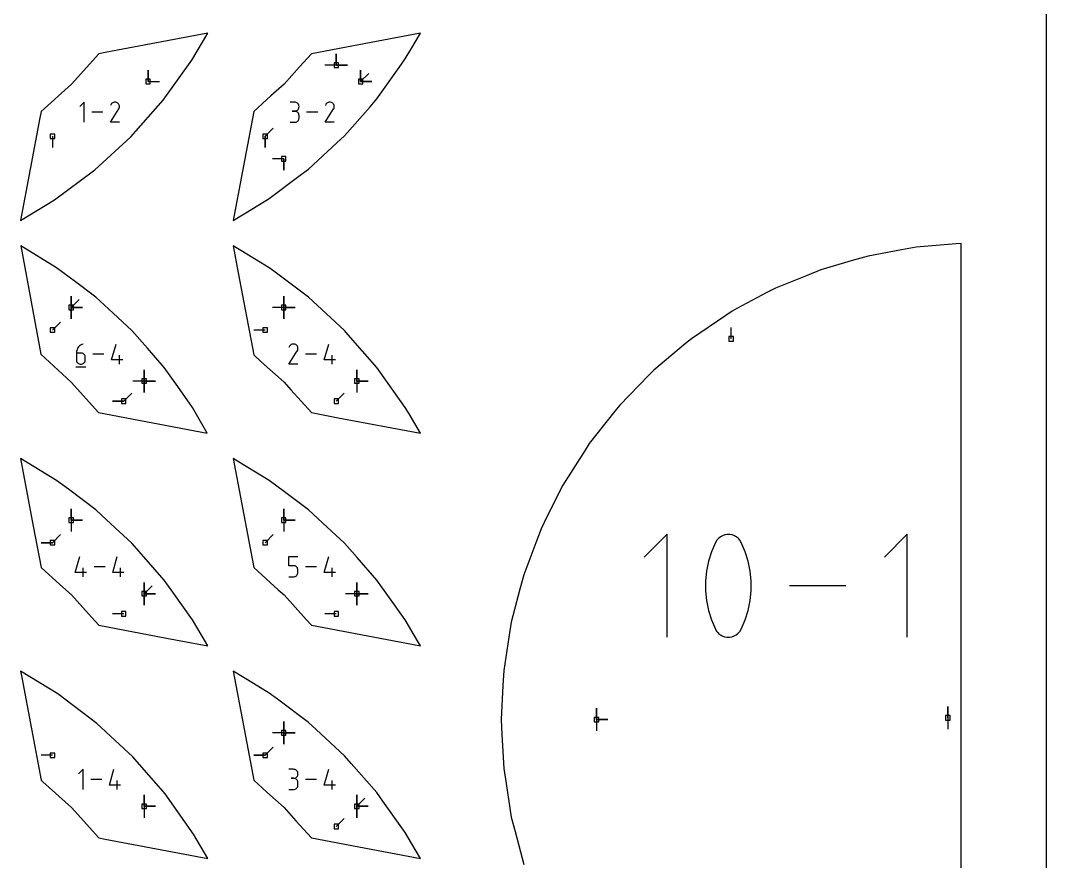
# Model space of a CAD drawing. Extents: x 0 to 800, y 0 to 1000.
# Drawn here: x 670.7 to 800, y 521.8 to 627.7 of the extents above; entities that cross this region are included whole.
import ezdxf

# ---------------------------------------------------------------- set-up
doc = ezdxf.new("R2010")
doc.units = 0
doc.header["$MEASUREMENT"] = 0
for name, color, linetype in [('annotation', 7, 'Continuous'), ('boundary', 7, 'Continuous'), ('frame', 7, 'Continuous'), ('hole', 7, 'Continuous')]:
    doc.layers.add(name, color=color, linetype=linetype)

msp = doc.modelspace()

# ---------------------------------------------------------------- linework, layer by layer
at = {"layer": 'annotation', "color": 1}
for p, q in [((710.519404, 622.123912), (710.519404, 623.552662)), ((710.519404, 622.123912), (710.519404, 623.552662)), ((710.519404, 623.552662), (710.519404, 622.123912)), ((710.519404, 622.123912), (710.519404, 623.552662)), ((710.519404, 623.552662), (710.519404, 622.123912)), ((710.519404, 622.123912), (709.090654, 622.123912)), ((710.519404, 622.123912), (711.948154, 622.123912)), ((710.519404, 622.123912), (711.948154, 622.123912)), ((711.948154, 622.123912), (710.519404, 622.123912)), ((686.79973, 620.057335), (686.79973, 621.486084)), ((686.79973, 620.057335), (686.79973, 621.486084)), ((686.79973, 621.486084), (686.79973, 620.057335)), ((713.588508, 620.057335), (713.588508, 621.486085)), ((713.588508, 620.057335), (713.588508, 621.486085)), ((713.588508, 621.486085), (713.588508, 620.057335)), ((713.588508, 620.057335), (713.588508, 621.486085)), ((713.588508, 621.486085), (713.588508, 620.057335)), ((713.588508, 620.057335), (714.598786, 621.067613)), ((686.79973, 620.057335), (688.22848, 620.057334)), ((713.588508, 620.057335), (715.017258, 620.057334)), ((713.588508, 620.057335), (715.017258, 620.057334)), ((715.017258, 620.057334), (713.588508, 620.057335)), ((678.757938, 617.465558), (678.190919, 616.89838)), ((678.757938, 614.915015), (678.757938, 617.465558)), ((682.141527, 617.181948), (682.06715, 617.039274)), ((682.20055, 617.265644), (682.141527, 617.181948)), ((682.271365, 617.335511), (682.20055, 617.265644)), ((682.351818, 617.390989), (682.271365, 617.335511)), ((682.439755, 617.431519), (682.351818, 617.390989)), ((682.533022, 617.456541), (682.439755, 617.431519)), ((682.629465, 617.465496), (682.533022, 617.456541)), ((682.726932, 617.457824), (682.629465, 617.465496)), ((682.823267, 617.432966), (682.726932, 617.457824)), ((682.916318, 617.390361), (682.823267, 617.432966)), ((682.999543, 617.331264), (682.916318, 617.390361)), ((682.916318, 617.390361), (682.916318, 617.390361)), ((683.069127, 617.260348), (682.999543, 617.331264)), ((683.124453, 617.179786), (683.069127, 617.260348)), ((683.113507, 616.601603), (683.114707, 616.603164)), ((683.114707, 616.603164), (683.115863, 616.604752)), ((683.115863, 616.604752), (683.116984, 616.60638)), ((683.116984, 616.60638), (683.118078, 616.60806)), ((683.118078, 616.60806), (683.119151, 616.609806)), ((683.119151, 616.609806), (683.120213, 616.61163)), ((683.120213, 616.61163), (683.121271, 616.613547)), ((683.121271, 616.613547), (683.122332, 616.61557)), ((683.122332, 616.61557), (683.165551, 616.708363)), ((683.122332, 616.61557), (683.122332, 616.61557)), ((683.164902, 617.091752), (683.124453, 617.179786)), ((683.189855, 616.998419), (683.164902, 617.091752)), ((683.165551, 616.708363), (683.190798, 616.804551)), ((683.198693, 616.901961), (683.189855, 616.998419)), ((683.190798, 616.804551), (683.198693, 616.901961)), ((705.263126, 617.462599), (704.696748, 617.462599)), ((705.364991, 617.453456), (705.263126, 617.462599)), ((705.460842, 617.427107), (705.364991, 617.453456)), ((705.549085, 617.385172), (705.460842, 617.427107)), ((705.628126, 617.329272), (705.549085, 617.385172)), ((705.696371, 617.261028), (705.628126, 617.329272)), ((705.752226, 617.182061), (705.696371, 617.261028)), ((705.696371, 616.531687), (705.752226, 616.610854)), ((705.794096, 617.09399), (705.752226, 617.182061)), ((705.752226, 616.610854), (705.794096, 616.699204)), ((705.820387, 616.998436), (705.794096, 617.09399)), ((705.794096, 616.699204), (705.820387, 616.795128)), ((705.829505, 616.89702), (705.820387, 616.998436)), ((705.820387, 616.795128), (705.829505, 616.89702)), ((705.829505, 616.89702), (705.829505, 616.89702)), ((709.213174, 617.181948), (709.138798, 617.039274)), ((709.272197, 617.265644), (709.213174, 617.181948)), ((709.343012, 617.335511), (709.272197, 617.265644)), ((709.423465, 617.390989), (709.343012, 617.335511)), ((709.511402, 617.431519), (709.423465, 617.390989)), ((709.604669, 617.456541), (709.511402, 617.431519)), ((709.701112, 617.465496), (709.604669, 617.456541)), ((709.798579, 617.457824), (709.701112, 617.465496)), ((709.894914, 617.432966), (709.798579, 617.457824)), ((709.987966, 617.390361), (709.894914, 617.432966)), ((710.07119, 617.331264), (709.987966, 617.390361)), ((709.987966, 617.390361), (709.987966, 617.390361)), ((710.140774, 617.260348), (710.07119, 617.331264)), ((710.1961, 617.179786), (710.140774, 617.260348)), ((710.185154, 616.601603), (710.186354, 616.603164)), ((710.186354, 616.603164), (710.187511, 616.604752)), ((710.187511, 616.604752), (710.188632, 616.60638)), ((710.188632, 616.60638), (710.189725, 616.60806)), ((710.189725, 616.60806), (710.190798, 616.609806)), ((710.190798, 616.609806), (710.19186, 616.61163)), ((710.19186, 616.61163), (710.192918, 616.613547)), ((710.192918, 616.613547), (710.19398, 616.61557)), ((710.19398, 616.61557), (710.237198, 616.708363)), ((710.19398, 616.61557), (710.19398, 616.61557)), ((710.236549, 617.091752), (710.1961, 617.179786)), ((710.261502, 616.998419), (710.236549, 617.091752)), ((710.237198, 616.708363), (710.262445, 616.804551)), ((710.27034, 616.901961), (710.261502, 616.998419)), ((710.262445, 616.804551), (710.27034, 616.901961)), ((681.109145, 616.190287), (679.714551, 616.190287)), ((682.065551, 614.914994), (683.112256, 616.600055)), ((683.112256, 616.600055), (683.113507, 616.601603)), ((683.112256, 616.600055), (683.112256, 616.600055)), ((705.263126, 616.329842), (704.979537, 616.329842)), ((704.979537, 616.329842), (705.263126, 616.329842)), ((705.263126, 616.329842), (705.364991, 616.338987)), ((705.364991, 616.320699), (705.263126, 616.329842)), ((705.263126, 616.329842), (705.263126, 616.329842)), ((705.364991, 616.338987), (705.460842, 616.365352)), ((705.460842, 616.294349), (705.364991, 616.320699)), ((705.460842, 616.365352), (705.549085, 616.407328)), ((705.549085, 616.252415), (705.460842, 616.294349)), ((705.549085, 616.407328), (705.628126, 616.463309)), ((705.628126, 616.196515), (705.549085, 616.252415)), ((705.628126, 616.463309), (705.696371, 616.531687)), ((705.696371, 616.128271), (705.628126, 616.196515)), ((705.752226, 616.049304), (705.696371, 616.128271)), ((705.794096, 615.961233), (705.752226, 616.049304)), ((705.820387, 615.865679), (705.794096, 615.961233)), ((705.794096, 615.28364), (705.820387, 615.379216)), ((705.829505, 615.764263), (705.820387, 615.865679)), ((705.820387, 615.379216), (705.829505, 615.480674)), ((705.829505, 615.480674), (705.829505, 615.764263)), ((705.829505, 615.764263), (705.829505, 615.764263)), ((708.180792, 616.190287), (706.786199, 616.190287)), ((709.137198, 614.914994), (710.183903, 616.600055)), ((710.183903, 616.600055), (710.185154, 616.601603)), ((710.183903, 616.600055), (710.183903, 616.600055)), ((683.198308, 614.914994), (682.065551, 614.914994)), ((701.550142, 613.154651), (702.560421, 614.164929)), ((704.696748, 614.915095), (705.263126, 614.915095)), ((705.263126, 614.915095), (705.364991, 614.924233)), ((705.263126, 614.915095), (705.263126, 614.915095)), ((705.364991, 614.924233), (705.460842, 614.950569)), ((705.460842, 614.950569), (705.549085, 614.992487)), ((705.549085, 614.992487), (705.628126, 615.048369)), ((705.628126, 615.048369), (705.696371, 615.1166)), ((705.696371, 615.1166), (705.752226, 615.195562)), ((705.752226, 615.195562), (705.794096, 615.28364)), ((710.269955, 614.914994), (709.137198, 614.914994)), ((674.761365, 613.154651), (674.761365, 611.725901)), ((701.550142, 613.154651), (701.550142, 611.725901)), ((701.550142, 613.154651), (701.550142, 611.725901)), ((701.550142, 611.725901), (701.550142, 613.154651)), ((703.896066, 610.315664), (702.467316, 610.315664)), ((703.896066, 610.315664), (703.896066, 608.886914)), ((703.896066, 610.315664), (703.896066, 608.886914)), ((703.896066, 608.886914), (703.896066, 610.315664)), ((677.107288, 591.58611), (677.107288, 593.01486)), ((677.107288, 591.58611), (677.107288, 593.01486)), ((677.107288, 593.01486), (677.107288, 591.58611)), ((677.107288, 591.58611), (677.107288, 593.01486)), ((677.107288, 593.01486), (677.107288, 591.58611)), ((677.107288, 591.58611), (677.107288, 593.01486)), ((677.107288, 593.01486), (677.107288, 591.58611)), ((677.107288, 591.58611), (678.117567, 592.596388)), ((703.896066, 591.58611), (703.896066, 593.01486)), ((703.896066, 591.58611), (703.896066, 593.01486)), ((703.896066, 593.01486), (703.896066, 591.58611)), ((703.896066, 591.58611), (703.896066, 593.01486)), ((703.896066, 593.01486), (703.896066, 591.58611)), ((703.896066, 591.58611), (703.896066, 593.01486)), ((703.896066, 593.01486), (703.896066, 591.58611)), ((677.107288, 591.58611), (678.536038, 591.58611)), ((677.107288, 591.58611), (678.536038, 591.58611)), ((678.536038, 591.58611), (677.107288, 591.58611)), ((677.107288, 591.58611), (677.107288, 590.15736)), ((677.107288, 591.58611), (678.536038, 591.58611)), ((678.536038, 591.58611), (677.107288, 591.58611)), ((677.107288, 591.58611), (677.107288, 590.15736)), ((677.107288, 590.15736), (677.107288, 591.58611)), ((703.896066, 591.58611), (702.467316, 591.58611)), ((703.896066, 591.58611), (705.324816, 591.586109)), ((703.896066, 591.58611), (705.324816, 591.586109)), ((705.324816, 591.586109), (703.896066, 591.58611)), ((703.896066, 591.58611), (703.896066, 590.15736)), ((703.896066, 591.58611), (705.324816, 591.586109)), ((705.324816, 591.586109), (703.896066, 591.58611)), ((703.896066, 591.58611), (703.896066, 590.15736)), ((703.896066, 590.15736), (703.896066, 591.58611)), ((674.761365, 588.747123), (675.771644, 589.757401)), ((701.550143, 588.747123), (700.121393, 588.747123)), ((760.263351, 587.638066), (760.263351, 589.066816)), ((678.454962, 586.925923), (678.306074, 586.843955)), ((678.617216, 586.986758), (678.454962, 586.925923)), ((678.617216, 586.986758), (678.617216, 586.986758)), ((682.206706, 585.003234), (682.772285, 586.986758)), ((704.841493, 586.91219), (704.76104, 586.856712)), ((704.92943, 586.952719), (704.841493, 586.91219)), ((705.022697, 586.977741), (704.92943, 586.952719)), ((705.11914, 586.986696), (705.022697, 586.977741)), ((705.216607, 586.979024), (705.11914, 586.986696)), ((705.312942, 586.954166), (705.216607, 586.979024)), ((705.405994, 586.911562), (705.312942, 586.954166)), ((705.489218, 586.852465), (705.405994, 586.911562)), ((705.405994, 586.911562), (705.405994, 586.911562)), ((708.995676, 585.003234), (709.561255, 586.986758)), ((677.778989, 586.023359), (677.766448, 585.850962)), ((677.766448, 585.850962), (677.766448, 585.003234)), ((678.332827, 585.850962), (677.766448, 585.850962)), ((677.815594, 586.188998), (677.778989, 586.023359)), ((677.874733, 586.345826), (677.815594, 586.188998)), ((677.95488, 586.491789), (677.874733, 586.345826)), ((678.054504, 586.624834), (677.95488, 586.491789)), ((678.172078, 586.742908), (678.054504, 586.624834)), ((678.306074, 586.843955), (678.172078, 586.742908)), ((678.434691, 585.841872), (678.332827, 585.850962)), ((678.530542, 585.815654), (678.434691, 585.841872)), ((678.618785, 585.773891), (678.530542, 585.815654)), ((678.697827, 585.718162), (678.618785, 585.773891)), ((678.766072, 585.65005), (678.697827, 585.718162)), ((678.821926, 585.571135), (678.766072, 585.65005)), ((681.250492, 585.711487), (679.855899, 585.711487)), ((704.555226, 584.436195), (705.601931, 586.121255)), ((704.631202, 586.703148), (704.556826, 586.560474)), ((704.690225, 586.786845), (704.631202, 586.703148)), ((704.76104, 586.856712), (704.690225, 586.786845)), ((705.558802, 586.781548), (705.489218, 586.852465)), ((705.614128, 586.700986), (705.558802, 586.781548)), ((705.601931, 586.121255), (705.603182, 586.122803)), ((705.601931, 586.121255), (705.601931, 586.121255)), ((705.603182, 586.122803), (705.604382, 586.124365)), ((705.604382, 586.124365), (705.605539, 586.125953)), ((705.605539, 586.125953), (705.606659, 586.12758)), ((705.606659, 586.12758), (705.607753, 586.12926)), ((705.607753, 586.12926), (705.608826, 586.131006)), ((705.608826, 586.131006), (705.609888, 586.132831)), ((705.609888, 586.132831), (705.610946, 586.134748)), ((705.610946, 586.134748), (705.612008, 586.13677)), ((705.612008, 586.13677), (705.655226, 586.229563)), ((705.612008, 586.13677), (705.612008, 586.13677)), ((705.654577, 586.612952), (705.614128, 586.700986)), ((705.67953, 586.519619), (705.654577, 586.612952)), ((705.655226, 586.229563), (705.680473, 586.325751)), ((705.688368, 586.423161), (705.67953, 586.519619)), ((705.680473, 586.325751), (705.688368, 586.423161)), ((708.039463, 585.711487), (706.644869, 585.711487)), ((677.766448, 585.003234), (677.766448, 585.003234)), ((677.766448, 585.003234), (677.775592, 584.901347)), ((677.775592, 584.901347), (677.801949, 584.805437)), ((677.801949, 584.805437), (677.843905, 584.717109)), ((677.843905, 584.717109), (677.899845, 584.637967)), ((677.899845, 584.637967), (677.968156, 584.569616)), ((677.968156, 584.569616), (678.047223, 584.51366)), ((678.047223, 584.51366), (678.135434, 584.471705)), ((678.135434, 584.471705), (678.231173, 584.445355)), ((678.231173, 584.445355), (678.332827, 584.436215)), ((678.332827, 584.436215), (678.434691, 584.445355)), ((678.332827, 584.436215), (678.332827, 584.436215)), ((678.434691, 584.445355), (678.530542, 584.471705)), ((678.530542, 584.471705), (678.618785, 584.51366)), ((678.618785, 584.51366), (678.697827, 584.569616)), ((678.697827, 584.569616), (678.766072, 584.637967)), ((678.766072, 584.637967), (678.821926, 584.717109)), ((678.863796, 585.482998), (678.821926, 585.571135)), ((678.821926, 584.717109), (678.863796, 584.805437)), ((678.890087, 585.38722), (678.863796, 585.482998)), ((678.863796, 584.805437), (678.890087, 584.901347)), ((678.899205, 585.285383), (678.890087, 585.38722)), ((678.890087, 584.901347), (678.899205, 585.003234)), ((678.899205, 585.003234), (678.899205, 585.285383)), ((678.899205, 585.285383), (678.899205, 585.285383)), ((683.622892, 585.003234), (682.206706, 585.003234)), ((683.198388, 584.436215), (683.198388, 585.568973)), ((705.687983, 584.436195), (704.555226, 584.436195)), ((710.411863, 585.003234), (708.995676, 585.003234)), ((709.987359, 584.436215), (709.987359, 585.568973)), ((677.695511, 584.117397), (678.970782, 584.117397)), ((686.32348, 582.320689), (686.32348, 583.749439)), ((686.32348, 582.320689), (686.32348, 583.749439)), ((686.32348, 583.749439), (686.32348, 582.320689)), ((686.32348, 582.320689), (686.32348, 583.749439)), ((686.32348, 583.749439), (686.32348, 582.320689)), ((686.32348, 582.320689), (686.32348, 583.749439)), ((686.32348, 583.749439), (686.32348, 582.320689)), ((713.112258, 582.320689), (713.112258, 583.749439)), ((713.112258, 582.320689), (713.112258, 583.749439)), ((713.112258, 583.749439), (713.112258, 582.320689)), ((713.112258, 582.320689), (713.112258, 583.749439)), ((713.112258, 583.749439), (713.112258, 582.320689)), ((686.32348, 582.320689), (684.89473, 582.320689)), ((686.32348, 582.320689), (687.75223, 582.320689)), ((686.32348, 582.320689), (687.75223, 582.320689)), ((687.75223, 582.320689), (686.32348, 582.320689)), ((686.32348, 582.320689), (686.32348, 580.891939)), ((686.32348, 582.320689), (687.75223, 582.320689)), ((687.75223, 582.320689), (686.32348, 582.320689)), ((686.32348, 582.320689), (686.32348, 580.891939)), ((686.32348, 580.891939), (686.32348, 582.320689)), ((713.112258, 582.320689), (714.541008, 582.320689)), ((713.112258, 582.320689), (714.541008, 582.320689)), ((714.541008, 582.320689), (713.112258, 582.320689)), ((713.112258, 582.320689), (713.112258, 580.891939)), ((683.730626, 579.777862), (684.740905, 580.78814)), ((710.519404, 579.777862), (711.529683, 580.78814)), ((683.730626, 579.777862), (682.301876, 579.777862)), ((683.730626, 579.777862), (682.301876, 579.777862)), ((682.301876, 579.777862), (683.730626, 579.777862)), ((677.107288, 564.797332), (677.107288, 566.226082)), ((677.107288, 564.797332), (677.107288, 566.226082)), ((677.107288, 566.226082), (677.107288, 564.797332)), ((677.107288, 564.797332), (677.107288, 566.226082)), ((677.107288, 566.226082), (677.107288, 564.797332)), ((703.896066, 564.797332), (703.896066, 566.226082)), ((703.896066, 564.797332), (703.896066, 566.226082)), ((703.896066, 566.226082), (703.896066, 564.797332)), ((703.896066, 564.797332), (703.896066, 566.226082)), ((703.896066, 566.226082), (703.896066, 564.797332)), ((677.107288, 564.797332), (678.536038, 564.797332)), ((677.107288, 564.797332), (678.536038, 564.797332)), ((678.536038, 564.797332), (677.107288, 564.797332)), ((677.107288, 564.797332), (677.107288, 563.368582)), ((703.896066, 564.797332), (705.324816, 564.797332)), ((703.896066, 564.797332), (705.324816, 564.797332)), ((705.324816, 564.797332), (703.896066, 564.797332)), ((703.896066, 564.797332), (703.896066, 563.368582)), ((674.761365, 561.958345), (675.771644, 562.968624)), ((701.550143, 561.958345), (702.560421, 562.968624)), ((752.192758, 563.010023), (749.313006, 560.129459)), ((752.192758, 550.056418), (752.192758, 563.010023)), ((758.66792, 562.499342), (758.459526, 562.262377)), ((758.910593, 562.692909), (758.66792, 562.499342)), ((759.180645, 562.840784), (758.910593, 562.692909)), ((759.471176, 562.940675), (759.180645, 562.840784)), ((759.775286, 562.990287), (759.471176, 562.940675)), ((760.086075, 562.987327), (759.775286, 562.990287)), ((760.396644, 562.929502), (760.086075, 562.987327)), ((760.700092, 562.81452), (760.396644, 562.929502)), ((760.816257, 562.753476), (760.700092, 562.81452)), ((760.700092, 562.81452), (760.700092, 562.81452)), ((760.927728, 562.683359), (760.816257, 562.753476)), ((761.033965, 562.604725), (760.927728, 562.683359)), ((761.134424, 562.518128), (761.033965, 562.604725)), ((761.228566, 562.424122), (761.134424, 562.518128)), ((761.315847, 562.323264), (761.228566, 562.424122)), ((761.395728, 562.216107), (761.315847, 562.323264)), ((782.455708, 563.010023), (779.575956, 560.129459)), ((782.455708, 550.056418), (782.455708, 563.010023)), ((674.761365, 561.958345), (673.332615, 561.958345)), ((674.761365, 561.958345), (673.332615, 561.958345)), ((673.332615, 561.958345), (674.761365, 561.958345)), ((758.292311, 561.984306), (757.795759, 560.816612)), ((758.459526, 562.262377), (758.292311, 561.984306)), ((758.292311, 561.984306), (758.292311, 561.984306)), ((761.467665, 562.103207), (761.395728, 562.216107)), ((761.531118, 561.985119), (761.467665, 562.103207)), ((762.030076, 560.815017), (761.531118, 561.985119)), ((761.531118, 561.985119), (761.531118, 561.985119)), ((677.624734, 558.214456), (678.190312, 560.197981)), ((682.34842, 558.214456), (682.913999, 560.197981)), ((704.555226, 559.062184), (704.555226, 560.197981)), ((704.555226, 560.197981), (705.687983, 560.197981)), ((708.995484, 558.214456), (709.561063, 560.197981)), ((757.795759, 560.816612), (757.423345, 559.615054)), ((762.404295, 559.611654), (762.030076, 560.815017)), ((678.616416, 557.647438), (678.616416, 558.780195)), ((681.392207, 558.922709), (679.997613, 558.922709)), ((683.340103, 557.647438), (683.340103, 558.780195)), ((705.121605, 559.062184), (704.555226, 559.062184)), ((705.223301, 559.053094), (705.121605, 559.062184)), ((705.319062, 559.026876), (705.223301, 559.053094)), ((705.407279, 558.985113), (705.319062, 559.026876)), ((705.486341, 558.929384), (705.407279, 558.985113)), ((705.554639, 558.861272), (705.486341, 558.929384)), ((705.610562, 558.782357), (705.554639, 558.861272)), ((705.6525, 558.69422), (705.610562, 558.782357)), ((705.678844, 558.598443), (705.6525, 558.69422)), ((705.687983, 558.496606), (705.678844, 558.598443)), ((705.687983, 558.214456), (705.687983, 558.496606)), ((705.687983, 558.496606), (705.687983, 558.496606)), ((708.03927, 558.922709), (706.644677, 558.922709)), ((709.987166, 557.647438), (709.987166, 558.780195)), ((757.423345, 559.615054), (757.17507, 558.389212)), ((762.653775, 558.384608), (762.404295, 559.611654)), ((679.04092, 558.214456), (677.624734, 558.214456)), ((683.764607, 558.214456), (682.34842, 558.214456)), ((704.555226, 557.647438), (705.121605, 557.647438)), ((705.121605, 557.647438), (705.223259, 557.656577)), ((705.121605, 557.647438), (705.121605, 557.647438)), ((705.223259, 557.656577), (705.318998, 557.682927)), ((705.318998, 557.682927), (705.407208, 557.724882)), ((705.407208, 557.724882), (705.486276, 557.780838)), ((705.486276, 557.780838), (705.554586, 557.849189)), ((705.554586, 557.849189), (705.610527, 557.928331)), ((705.610527, 557.928331), (705.652482, 558.01666)), ((705.652482, 558.01666), (705.678839, 558.112569)), ((705.678839, 558.112569), (705.687983, 558.214456)), ((710.41167, 558.214456), (708.995484, 558.214456)), ((757.17507, 558.389212), (757.050932, 557.148667)), ((757.050932, 557.148667), (757.050932, 555.903002)), ((762.778514, 557.143462), (762.653775, 558.384608)), ((762.778514, 555.897797), (762.778514, 557.143462)), ((686.32348, 555.531911), (686.32348, 556.960661)), ((686.32348, 555.531911), (686.32348, 556.960661)), ((686.32348, 556.960661), (686.32348, 555.531911)), ((686.32348, 555.531911), (686.32348, 556.960661)), ((686.32348, 556.960661), (686.32348, 555.531911)), ((686.32348, 555.531911), (686.32348, 556.960661)), ((686.32348, 556.960661), (686.32348, 555.531911)), ((686.32348, 555.531911), (687.333759, 556.54219)), ((713.112258, 555.531911), (713.112258, 556.960661)), ((713.112258, 555.531911), (713.112258, 556.960661)), ((713.112258, 556.960661), (713.112258, 555.531911)), ((713.112258, 555.531911), (713.112258, 556.960661)), ((713.112258, 556.960661), (713.112258, 555.531911)), ((713.112258, 555.531911), (713.112258, 556.960661)), ((713.112258, 556.960661), (713.112258, 555.531911)), ((757.050932, 555.903002), (757.17507, 554.661796)), ((762.653775, 554.657192), (762.778514, 555.897797)), ((774.719166, 556.533221), (767.636357, 556.533221)), ((686.32348, 555.531911), (687.75223, 555.531911)), ((686.32348, 555.531911), (687.75223, 555.531911)), ((687.75223, 555.531911), (686.32348, 555.531911)), ((686.32348, 555.531911), (686.32348, 554.103161)), ((686.32348, 555.531911), (687.75223, 555.531911)), ((687.75223, 555.531911), (686.32348, 555.531911)), ((686.32348, 555.531911), (686.32348, 554.103161)), ((686.32348, 554.103161), (686.32348, 555.531911)), ((713.112258, 555.531911), (711.683508, 555.531911)), ((713.112258, 555.531911), (714.541008, 555.531911)), ((713.112258, 555.531911), (714.541008, 555.531911)), ((714.541008, 555.531911), (713.112258, 555.531911)), ((713.112258, 555.531911), (713.112258, 554.103161)), ((713.112258, 555.531911), (714.541008, 555.531911)), ((714.541008, 555.531911), (713.112258, 555.531911)), ((713.112258, 555.531911), (713.112258, 554.103161)), ((713.112258, 554.103161), (713.112258, 555.531911)), ((757.17507, 554.661796), (757.423345, 553.43463)), ((762.404295, 553.43123), (762.653775, 554.657192)), ((757.423345, 553.43463), (757.795759, 552.231086)), ((762.030076, 552.229491), (762.404295, 553.43123)), ((683.730626, 552.989084), (682.301876, 552.989084)), ((710.519404, 552.989084), (709.090654, 552.989084)), ((757.795759, 552.231086), (758.292311, 551.060744)), ((761.531118, 551.061556), (762.030076, 552.229491)), ((758.292311, 551.060744), (758.292311, 551.060744)), ((758.292311, 551.060744), (758.355533, 550.942891)), ((758.355533, 550.942891), (758.426939, 550.830553)), ((758.426939, 550.830553), (758.506227, 550.724073)), ((758.506227, 550.724073), (758.593098, 550.623791)), ((761.155495, 550.548909), (761.363886, 550.784897)), ((761.363886, 550.784897), (761.531118, 551.061556)), ((761.531118, 551.061556), (761.531118, 551.061556)), ((758.593098, 550.623791), (758.687249, 550.530047)), ((758.687249, 550.530047), (758.788381, 550.443183)), ((758.788381, 550.443183), (758.896192, 550.36354)), ((758.896192, 550.36354), (759.010381, 550.291459)), ((759.010381, 550.291459), (759.130647, 550.227281)), ((759.130647, 550.227281), (759.130647, 550.227281)), ((759.130647, 550.227281), (759.431705, 550.114738)), ((759.431705, 550.114738), (759.740466, 550.058824)), ((759.740466, 550.058824), (760.049948, 550.057261)), ((760.049948, 550.057261), (760.353172, 550.107767)), ((760.353172, 550.107767), (760.643158, 550.208064)), ((760.643158, 550.208064), (760.912926, 550.355872)), ((760.912926, 550.355872), (761.155495, 550.548909)), ((743.292087, 539.666547), (743.292087, 541.095297)), ((743.292087, 539.666547), (743.292087, 541.095297)), ((743.292087, 541.095297), (743.292087, 539.666547)), ((743.292087, 539.666547), (743.292087, 541.095297)), ((743.292087, 541.095297), (743.292087, 539.666547)), ((787.56391, 539.904672), (787.56391, 541.333422)), ((787.56391, 539.904672), (787.56391, 541.333422)), ((787.56391, 541.333422), (787.56391, 539.904672)), ((703.896066, 538.008554), (703.896066, 539.437304)), ((703.896066, 538.008554), (703.896066, 539.437304)), ((703.896066, 539.437304), (703.896066, 538.008554)), ((703.896066, 538.008554), (703.896066, 539.437304)), ((703.896066, 539.437304), (703.896066, 538.008554)), ((703.896066, 538.008554), (703.896066, 539.437304)), ((703.896066, 539.437304), (703.896066, 538.008554)), ((743.292087, 539.666547), (744.720837, 539.666547)), ((743.292087, 539.666547), (744.720837, 539.666547)), ((744.720837, 539.666547), (743.292087, 539.666547)), ((743.292087, 539.666547), (743.292087, 538.237797)), ((787.56391, 539.904672), (787.56391, 538.475922)), ((703.896066, 538.008554), (702.467316, 538.008554)), ((703.896066, 538.008554), (705.324816, 538.008554)), ((703.896066, 538.008554), (705.324816, 538.008554)), ((705.324816, 538.008554), (703.896066, 538.008554)), ((703.896066, 538.008554), (703.896066, 536.579804)), ((703.896066, 538.008554), (705.324816, 538.008554)), ((705.324816, 538.008554), (703.896066, 538.008554)), ((703.896066, 538.008554), (703.896066, 536.579804)), ((703.896066, 536.579804), (703.896066, 538.008554)), ((674.761365, 535.169567), (673.332615, 535.169567)), ((701.550143, 535.169567), (700.121393, 535.169567)), ((701.550143, 535.169567), (700.121393, 535.169567)), ((700.121393, 535.169567), (701.550143, 535.169567)), ((701.550143, 535.169567), (702.560421, 536.179846)), ((678.616416, 533.409203), (678.049397, 532.842024)), ((678.616416, 530.85866), (678.616416, 533.409203)), ((681.923836, 531.425678), (682.489415, 533.409203)), ((705.121605, 533.406244), (704.555226, 533.406244)), ((705.223469, 533.3971), (705.121605, 533.406244)), ((705.31932, 533.370751), (705.223469, 533.3971)), ((705.407563, 533.328817), (705.31932, 533.370751)), ((705.486605, 533.272917), (705.407563, 533.328817)), ((705.55485, 533.204673), (705.486605, 533.272917)), ((705.610704, 533.125705), (705.55485, 533.204673)), ((705.652574, 533.037634), (705.610704, 533.125705)), ((705.610704, 532.554499), (705.652574, 532.642848)), ((705.678865, 532.942081), (705.652574, 533.037634)), ((705.652574, 532.642848), (705.678865, 532.738773)), ((705.687983, 532.840665), (705.678865, 532.942081)), ((705.678865, 532.738773), (705.687983, 532.840665)), ((705.687983, 532.840665), (705.687983, 532.840665)), ((708.995484, 531.425678), (709.561063, 533.409203)), ((680.967623, 532.133931), (679.573029, 532.133931)), ((683.340023, 531.425678), (681.923836, 531.425678)), ((682.915519, 530.85866), (682.915519, 531.991417)), ((705.121605, 532.273487), (704.838015, 532.273487)), ((704.838015, 532.273487), (705.121605, 532.273487)), ((705.121605, 532.273487), (705.223469, 532.282632)), ((705.223469, 532.264343), (705.121605, 532.273487)), ((705.121605, 532.273487), (705.121605, 532.273487)), ((705.223469, 532.282632), (705.31932, 532.308996)), ((705.31932, 532.237994), (705.223469, 532.264343)), ((705.31932, 532.308996), (705.407563, 532.350973)), ((705.407563, 532.196059), (705.31932, 532.237994)), ((705.407563, 532.350973), (705.486605, 532.406954)), ((705.486605, 532.14016), (705.407563, 532.196059)), ((705.486605, 532.406954), (705.55485, 532.475331)), ((705.55485, 532.071916), (705.486605, 532.14016)), ((705.55485, 532.475331), (705.610704, 532.554499)), ((705.610704, 531.992948), (705.55485, 532.071916)), ((705.652574, 531.904877), (705.610704, 531.992948)), ((705.678865, 531.809324), (705.652574, 531.904877)), ((705.652574, 531.227284), (705.678865, 531.322861)), ((705.687983, 531.707908), (705.678865, 531.809324)), ((705.678865, 531.322861), (705.687983, 531.424319)), ((705.687983, 531.424319), (705.687983, 531.707908)), ((705.687983, 531.707908), (705.687983, 531.707908)), ((708.03927, 532.133931), (706.644677, 532.133931)), ((710.41167, 531.425678), (708.995484, 531.425678)), ((709.987166, 530.85866), (709.987166, 531.991417)), ((686.32348, 528.743133), (686.32348, 530.171883)), ((686.32348, 528.743133), (686.32348, 530.171883)), ((686.32348, 530.171883), (686.32348, 528.743133)), ((686.32348, 528.743133), (686.32348, 530.171883)), ((686.32348, 530.171883), (686.32348, 528.743133)), ((704.555226, 530.85874), (705.121605, 530.85874)), ((705.121605, 530.85874), (705.223469, 530.867878)), ((705.121605, 530.85874), (705.121605, 530.85874)), ((705.223469, 530.867878), (705.31932, 530.894214)), ((705.31932, 530.894214), (705.407563, 530.936131)), ((705.407563, 530.936131), (705.486605, 530.992014)), ((705.486605, 530.992014), (705.55485, 531.060244)), ((705.55485, 531.060244), (705.610704, 531.139207)), ((705.610704, 531.139207), (705.652574, 531.227284)), ((713.112258, 528.743133), (713.112258, 530.171883)), ((713.112258, 528.743133), (713.112258, 530.171883)), ((713.112258, 530.171883), (713.112258, 528.743133)), ((713.112258, 528.743133), (713.112258, 530.171883)), ((713.112258, 530.171883), (713.112258, 528.743133)), ((713.112258, 528.743133), (713.112258, 530.171883)), ((713.112258, 530.171883), (713.112258, 528.743133)), ((686.32348, 528.743133), (687.75223, 528.743133)), ((686.32348, 528.743133), (687.75223, 528.743133)), ((687.75223, 528.743133), (686.32348, 528.743133)), ((686.32348, 528.743133), (686.32348, 527.314383)), ((713.112258, 528.743133), (714.122537, 529.753412)), ((713.112258, 528.743133), (714.541008, 528.743133)), ((713.112258, 528.743133), (714.541008, 528.743133)), ((714.541008, 528.743133), (713.112258, 528.743133)), ((713.112258, 528.743133), (713.112258, 527.314383)), ((713.112258, 528.743133), (714.541008, 528.743133)), ((714.541008, 528.743133), (713.112258, 528.743133)), ((713.112258, 528.743133), (713.112258, 527.314383)), ((713.112258, 527.314383), (713.112258, 528.743133)), ((710.519404, 526.200306), (711.529683, 527.210585))]:
    msp.add_line(p, q, dxfattribs=at)
at = {"layer": 'boundary', "color": 5}
for p, q in [((694.34689, 626.152165), (681.414725, 623.714288)), ((692.312195, 622.747759), (694.34689, 626.152165)), ((721.135667, 626.152165), (713.339681, 624.682522)), ((720.04156, 624.305831), (721.135667, 626.152165)), ((713.339681, 624.682522), (707.378047, 623.558679)), ((680.589269, 623.558679), (677.144915, 619.740362)), ((681.414725, 623.714288), (680.589269, 623.558679)), ((707.378047, 623.558679), (705.885494, 621.904075)), ((719.20489, 622.89393), (720.04156, 624.305831)), ((688.718369, 617.724421), (692.312195, 622.747759)), ((705.885494, 621.904075), (703.933693, 619.740362)), ((715.625542, 617.859133), (718.454381, 621.838247)), ((718.454381, 621.838247), (719.20489, 622.89393)), ((677.144915, 619.740362), (673.326598, 616.296007)), ((703.933693, 619.740362), (702.279089, 618.247809)), ((702.279089, 618.247809), (700.115375, 616.296007)), ((684.62709, 613.09723), (688.718369, 617.724421)), ((711.547487, 613.219054), (714.770466, 616.886213)), ((714.770466, 616.886213), (715.625542, 617.859133)), ((673.170989, 615.470552), (670.733112, 602.538387)), ((673.326598, 616.296007), (673.170989, 615.470552)), ((700.115375, 616.296007), (698.991532, 610.334373)), ((680.081715, 608.915226), (684.62709, 613.09723)), ((710.596905, 612.33921), (711.547487, 613.219054)), ((707.01394, 609.022872), (710.596905, 612.33921)), ((698.991532, 610.334373), (697.52189, 602.538387)), ((675.011132, 605.148478), (680.081715, 608.915226)), ((705.977931, 608.245432), (707.01394, 609.022872)), ((702.072975, 605.315079), (705.977931, 608.245432)), ((670.733112, 602.538387), (675.011132, 605.148478)), ((700.100838, 604.111846), (702.072975, 605.315079)), ((697.52189, 602.538387), (700.100838, 604.111846)), ((675.284197, 596.586694), (670.763453, 599.344875)), ((670.763453, 599.344875), (673.309308, 585.697485)), ((700.950374, 597.271611), (697.52189, 599.363387)), ((697.52189, 599.363387), (698.161616, 595.969842)), ((781.730821, 598.830739), (777.514651, 598.062414)), ((783.592015, 599.16991), (781.730821, 598.830739)), ((788.633303, 599.595372), (783.592015, 599.16991)), ((789.230787, 599.630945), (788.633303, 599.595372)), ((789.230785, 574.651742), (789.230787, 599.630945)), ((702.072975, 596.586694), (700.950374, 597.271611)), ((775.698196, 597.533671), (771.583371, 596.335908)), ((777.514651, 598.062414), (775.698196, 597.533671)), ((677.659048, 594.804562), (675.284197, 596.586694)), ((698.161616, 595.969842), (700.115376, 585.605766)), ((702.662703, 596.144151), (702.072975, 596.586694)), ((707.01394, 592.878902), (702.662703, 596.144151)), ((771.583371, 596.335908), (769.830909, 595.623197)), ((680.225162, 592.878902), (677.659048, 594.804562)), ((769.830909, 595.623197), (765.86105, 594.008688)), ((764.786518, 593.462086), (761.003707, 591.447948)), ((765.86105, 594.008688), (764.786518, 593.462086)), ((682.40419, 590.862027), (680.225162, 592.878902)), ((707.555041, 592.378067), (707.01394, 592.878902)), ((711.547487, 588.682719), (707.555041, 592.378067)), ((684.758709, 588.682719), (682.40419, 590.862027)), ((760.408349, 591.105425), (759.598222, 590.560337)), ((761.003707, 591.447948), (760.408349, 591.105425)), ((759.598222, 590.560337), (755.283056, 587.656908)), ((686.718807, 586.452488), (684.758709, 588.682719)), ((712.034223, 588.128903), (711.547487, 588.682719)), ((715.625542, 584.042641), (712.034223, 588.128903)), ((754.53327, 587.031409), (750.539514, 583.699673)), ((755.283056, 587.656908), (754.53327, 587.031409)), ((673.309308, 585.697485), (677.119459, 582.184374)), ((688.836764, 584.042641), (686.718807, 586.452488)), ((700.115376, 585.605766), (701.057227, 584.756159)), ((701.057227, 584.756159), (703.933693, 582.161412)), ((690.55716, 581.62269), (688.836764, 584.042641)), ((716.052754, 583.441713), (715.625542, 584.042641)), ((719.20489, 579.007843), (716.052754, 583.441713)), ((749.858015, 583.000396), (746.227995, 579.275676)), ((750.539514, 583.699673), (749.858015, 583.000396)), ((677.119459, 582.184374), (680.566306, 578.36855)), ((703.933693, 582.161412), (704.7833, 581.21956)), ((692.416112, 579.007843), (690.55716, 581.62269)), ((704.7833, 581.21956), (707.378047, 578.343095)), ((746.227995, 579.275676), (745.62201, 578.510034)), ((680.566306, 578.36855), (694.255171, 575.766899)), ((694.255171, 575.766899), (692.416112, 579.007843)), ((707.378047, 578.343095), (710.771592, 577.703368)), ((719.681148, 578.204146), (719.20489, 579.007843)), ((721.135668, 575.749609), (719.681148, 578.204146)), ((745.62201, 578.510034), (742.394214, 574.431819)), ((710.771592, 577.703368), (721.135668, 575.749609)), ((742.394214, 574.431819), (741.870164, 573.607925)), ((789.230785, 479.70215), (789.230785, 574.651742)), ((741.870164, 573.607925), (739.078797, 569.219434)), ((672.462525, 571.519465), (670.733112, 572.574609)), ((670.733112, 572.574609), (672.341073, 564.044885)), ((675.284197, 569.797916), (672.462525, 571.519465)), ((698.401767, 572.037781), (697.52189, 572.574609)), ((697.52189, 572.574609), (699.613968, 561.476796)), ((702.072975, 569.797916), (698.401767, 572.037781)), ((676.766486, 568.685579), (675.284197, 569.797916)), ((704.001545, 568.350681), (702.072975, 569.797916)), ((739.078797, 569.219434), (737.058543, 565.199402)), ((680.225162, 566.090124), (676.766486, 568.685579)), ((707.01394, 566.090124), (704.001545, 568.350681)), ((681.585226, 564.831269), (680.225162, 566.090124)), ((708.783486, 564.452259), (707.01394, 566.090124)), ((737.058543, 565.199402), (736.316896, 563.693784)), ((672.341073, 564.044885), (673.326598, 558.816988)), ((684.758709, 561.893941), (681.585226, 564.831269)), ((711.547487, 561.893941), (708.783486, 564.452259)), ((736.316896, 563.693784), (735.649544, 561.923552)), ((685.982126, 560.501918), (684.758709, 561.893941)), ((699.613968, 561.476796), (700.115376, 558.816988)), ((713.139244, 560.082814), (711.547487, 561.893941)), ((735.649544, 561.923552), (734.13779, 557.913438)), ((688.836764, 557.253863), (685.982126, 560.501918)), ((715.625542, 557.253863), (713.139244, 560.082814)), ((673.326598, 558.816988), (675.693954, 556.681489)), ((700.115376, 558.816988), (703.195484, 556.038543)), ((689.910568, 555.743424), (688.836764, 557.253863)), ((717.022642, 555.288668), (715.625542, 557.253863)), ((734.13779, 557.913438), (733.655991, 556.083971)), ((675.693954, 556.681489), (677.144915, 555.372634)), ((703.195484, 556.038543), (703.933693, 555.372634)), ((733.655991, 556.083971), (732.564569, 551.939672)), ((677.144915, 555.372634), (679.280414, 553.005278)), ((692.416112, 552.219065), (689.910568, 555.743424)), ((703.933693, 555.372634), (706.712138, 552.292525)), ((719.20489, 552.219065), (717.022642, 555.288668)), ((679.280414, 553.005278), (680.589269, 551.554317)), ((693.613194, 550.19896), (692.416112, 552.219065)), ((706.712138, 552.292525), (707.378047, 551.554317)), ((720.762384, 549.590757), (719.20489, 552.219065)), ((680.589269, 551.554317), (689.118992, 549.946356)), ((707.378047, 551.554317), (718.47586, 549.462238)), ((732.564569, 551.939672), (732.273432, 550.070363)), ((689.118992, 549.946356), (694.34689, 548.960831)), ((694.34689, 548.960831), (693.613194, 550.19896)), ((718.47586, 549.462238), (721.135668, 548.960831)), ((721.135668, 548.960831), (720.762384, 549.590757)), ((732.273432, 550.070363), (731.613919, 545.835808)), ((675.427644, 542.901493), (670.733112, 545.785831)), ((670.733112, 545.785831), (670.888721, 544.960375)), ((700.100839, 544.212371), (697.52189, 545.785831)), ((697.52189, 545.785831), (698.645734, 539.824197)), ((731.613919, 545.835808), (731.51653, 543.946471)), ((670.888721, 544.960375), (673.326598, 532.02821)), ((702.072975, 543.009138), (700.100839, 544.212371)), ((703.108984, 542.231698), (702.072975, 543.009138)), ((731.51653, 543.946471), (731.295915, 539.666547)), ((680.356781, 539.179522), (675.427644, 542.901493)), ((707.01394, 539.301346), (703.108984, 542.231698)), ((684.877104, 534.970451), (680.356781, 539.179522)), ((698.645734, 539.824197), (700.115376, 532.02821)), ((707.964523, 538.421501), (707.01394, 539.301346)), ((731.295915, 539.666547), (731.393304, 537.77721)), ((711.547487, 535.105163), (707.964523, 538.421501)), ((731.393304, 537.77721), (731.613919, 533.497287)), ((688.940681, 530.318914), (684.877104, 534.970451)), ((712.402563, 534.132244), (711.547487, 535.105163)), ((715.625542, 530.465085), (712.402563, 534.132244)), ((731.613919, 533.497287), (731.905056, 531.627978)), ((673.326598, 532.02821), (673.555697, 531.821549)), ((673.555697, 531.821549), (677.144915, 528.583856)), ((700.115376, 532.02821), (701.769979, 530.535657)), ((731.905056, 531.627978), (732.564569, 527.393423)), ((692.531959, 525.234794), (688.940681, 530.318914)), ((701.769979, 530.535657), (703.933693, 528.583856)), ((716.37605, 529.409402), (715.625542, 530.465085)), ((719.20489, 525.430288), (716.37605, 529.409402)), ((677.144915, 528.583856), (680.589269, 524.765539)), ((703.933693, 528.583856), (705.426246, 526.929252)), ((705.426246, 526.929252), (707.378047, 524.765539)), ((732.564569, 527.393423), (733.046368, 525.563956)), ((694.34689, 522.172053), (692.531959, 525.234794)), ((720.04156, 524.018386), (719.20489, 525.430288)), ((733.046368, 525.563956), (734.13779, 521.419657)), ((680.589269, 524.765539), (681.414725, 524.60993)), ((681.414725, 524.60993), (694.34689, 522.172053)), ((707.378047, 524.765539), (713.339681, 523.641695)), ((713.339681, 523.641695), (721.135668, 522.172053)), ((721.135668, 522.172053), (720.04156, 524.018386))]:
    msp.add_line(p, q, dxfattribs=at)
at = {"layer": 'frame', "color": 5}
msp.add_line((800, 0), (800, 1000), dxfattribs=at)
at = {"layer": 'hole', "color": 5}
for p, q in [((710.805154, 622.409662), (710.233654, 622.409662)), ((710.233654, 622.409662), (710.233654, 621.838162)), ((710.233654, 621.838162), (710.805154, 621.838162)), ((710.805154, 621.838162), (710.805154, 622.409662)), ((687.08548, 620.343085), (686.51398, 620.343085)), ((686.51398, 620.343085), (686.51398, 619.771585)), ((686.51398, 619.771585), (687.08548, 619.771585)), ((687.08548, 619.771585), (687.08548, 620.343085)), ((713.874258, 620.343085), (713.302758, 620.343085)), ((713.302758, 620.343085), (713.302758, 619.771585)), ((713.302758, 619.771585), (713.874258, 619.771585)), ((713.874258, 619.771585), (713.874258, 620.343085)), ((675.047115, 613.440401), (674.475615, 613.440401)), ((674.475615, 613.440401), (674.475615, 612.868901)), ((674.475615, 612.868901), (675.047115, 612.868901)), ((675.047115, 612.868901), (675.047115, 613.440401)), ((701.835892, 613.440401), (701.264392, 613.440401)), ((701.264392, 613.440401), (701.264392, 612.868901)), ((701.264392, 612.868901), (701.835892, 612.868901)), ((701.835892, 612.868901), (701.835892, 613.440401)), ((704.181816, 610.601414), (703.610316, 610.601414)), ((703.610316, 610.601414), (703.610316, 610.029914)), ((704.181816, 610.029914), (704.181816, 610.601414)), ((703.610316, 610.029914), (704.181816, 610.029914)), ((677.393038, 591.87186), (676.821538, 591.87186)), ((676.821538, 591.87186), (676.821538, 591.30036)), ((676.821538, 591.30036), (677.393038, 591.30036)), ((677.393038, 591.30036), (677.393038, 591.87186)), ((704.181816, 591.87186), (703.610316, 591.87186)), ((703.610316, 591.87186), (703.610316, 591.30036)), ((703.610316, 591.30036), (704.181816, 591.30036)), ((704.181816, 591.30036), (704.181816, 591.87186)), ((675.047115, 589.032873), (674.475615, 589.032873)), ((674.475615, 589.032873), (674.475615, 588.461373)), ((674.475615, 588.461373), (675.047115, 588.461373)), ((675.047115, 588.461373), (675.047115, 589.032873)), ((701.835893, 589.032873), (701.264393, 589.032873)), ((701.264393, 589.032873), (701.264393, 588.461373)), ((701.264393, 588.461373), (701.835893, 588.461373)), ((701.835893, 588.461373), (701.835893, 589.032873)), ((760.549101, 587.923816), (759.977601, 587.923816)), ((759.977601, 587.923816), (759.977601, 587.352316)), ((759.977601, 587.352316), (760.549101, 587.352316)), ((760.549101, 587.352316), (760.549101, 587.923816)), ((686.60923, 582.606439), (686.03773, 582.606439)), ((686.03773, 582.606439), (686.03773, 582.034939)), ((686.03773, 582.034939), (686.60923, 582.034939)), ((686.60923, 582.034939), (686.60923, 582.606439)), ((713.398008, 582.606439), (712.826508, 582.606439)), ((712.826508, 582.606439), (712.826508, 582.034939)), ((712.826508, 582.034939), (713.398008, 582.034939)), ((713.398008, 582.034939), (713.398008, 582.606439)), ((684.016376, 580.063612), (683.444876, 580.063612)), ((683.444876, 580.063612), (683.444876, 579.492112)), ((683.444876, 579.492112), (684.016376, 579.492112)), ((684.016376, 579.492112), (684.016376, 580.063612)), ((710.805154, 580.063612), (710.233654, 580.063612)), ((710.233654, 580.063612), (710.233654, 579.492112)), ((710.233654, 579.492112), (710.805154, 579.492112)), ((710.805154, 579.492112), (710.805154, 580.063612)), ((677.393038, 565.083082), (676.821538, 565.083082)), ((676.821538, 565.083082), (676.821538, 564.511582)), ((677.393038, 564.511582), (677.393038, 565.083082)), ((704.181816, 565.083082), (703.610316, 565.083082)), ((703.610316, 565.083082), (703.610316, 564.511582)), ((704.181816, 564.511582), (704.181816, 565.083082)), ((676.821538, 564.511582), (677.393038, 564.511582)), ((703.610316, 564.511582), (704.181816, 564.511582)), ((675.047115, 562.244095), (674.475615, 562.244095)), ((674.475615, 562.244095), (674.475615, 561.672595)), ((674.475615, 561.672595), (675.047115, 561.672595)), ((675.047115, 561.672595), (675.047115, 562.244095)), ((701.835893, 562.244095), (701.264393, 562.244095)), ((701.264393, 562.244095), (701.264393, 561.672595)), ((701.264393, 561.672595), (701.835893, 561.672595)), ((701.835893, 561.672595), (701.835893, 562.244095)), ((686.60923, 555.817661), (686.03773, 555.817661)), ((686.03773, 555.817661), (686.03773, 555.246161)), ((686.03773, 555.246161), (686.60923, 555.246161)), ((686.60923, 555.246161), (686.60923, 555.817661)), ((713.398008, 555.817661), (712.826508, 555.817661)), ((712.826508, 555.817661), (712.826508, 555.246161)), ((712.826508, 555.246161), (713.398008, 555.246161)), ((713.398008, 555.246161), (713.398008, 555.817661)), ((684.016376, 553.274834), (683.444876, 553.274834)), ((683.444876, 553.274834), (683.444876, 552.703334)), ((684.016376, 552.703334), (684.016376, 553.274834)), ((710.805154, 553.274834), (710.233654, 553.274834)), ((710.233654, 553.274834), (710.233654, 552.703334)), ((710.805154, 552.703334), (710.805154, 553.274834)), ((683.444876, 552.703334), (684.016376, 552.703334)), ((710.233654, 552.703334), (710.805154, 552.703334)), ((743.577837, 539.952297), (743.006337, 539.952297)), ((743.006337, 539.952297), (743.006337, 539.380797)), ((743.006337, 539.380797), (743.577837, 539.380797)), ((743.577837, 539.380797), (743.577837, 539.952297)), ((787.84966, 540.190422), (787.27816, 540.190422)), ((787.27816, 540.190422), (787.27816, 539.618922)), ((787.27816, 539.618922), (787.84966, 539.618922)), ((787.84966, 539.618922), (787.84966, 540.190422)), ((704.181816, 538.294304), (703.610316, 538.294304)), ((703.610316, 538.294304), (703.610316, 537.722804)), ((704.181816, 537.722804), (704.181816, 538.294304)), ((703.610316, 537.722804), (704.181816, 537.722804)), ((675.047115, 535.455317), (674.475615, 535.455317)), ((674.475615, 535.455317), (674.475615, 534.883817)), ((675.047115, 534.883817), (675.047115, 535.455317)), ((701.835893, 535.455317), (701.264393, 535.455317)), ((701.264393, 535.455317), (701.264393, 534.883817)), ((701.835893, 534.883817), (701.835893, 535.455317)), ((674.475615, 534.883817), (675.047115, 534.883817)), ((701.264393, 534.883817), (701.835893, 534.883817)), ((686.60923, 529.028883), (686.03773, 529.028883)), ((686.03773, 529.028883), (686.03773, 528.457383)), ((686.60923, 528.457383), (686.60923, 529.028883)), ((713.398008, 529.028883), (712.826508, 529.028883)), ((712.826508, 529.028883), (712.826508, 528.457383)), ((713.398008, 528.457383), (713.398008, 529.028883)), ((686.03773, 528.457383), (686.60923, 528.457383)), ((712.826508, 528.457383), (713.398008, 528.457383)), ((710.805154, 526.486056), (710.233654, 526.486056)), ((710.233654, 526.486056), (710.233654, 525.914556)), ((710.805154, 525.914556), (710.805154, 526.486056)), ((710.233654, 525.914556), (710.805154, 525.914556))]:
    msp.add_line(p, q, dxfattribs=at)

doc.saveas('drawing.dxf')
